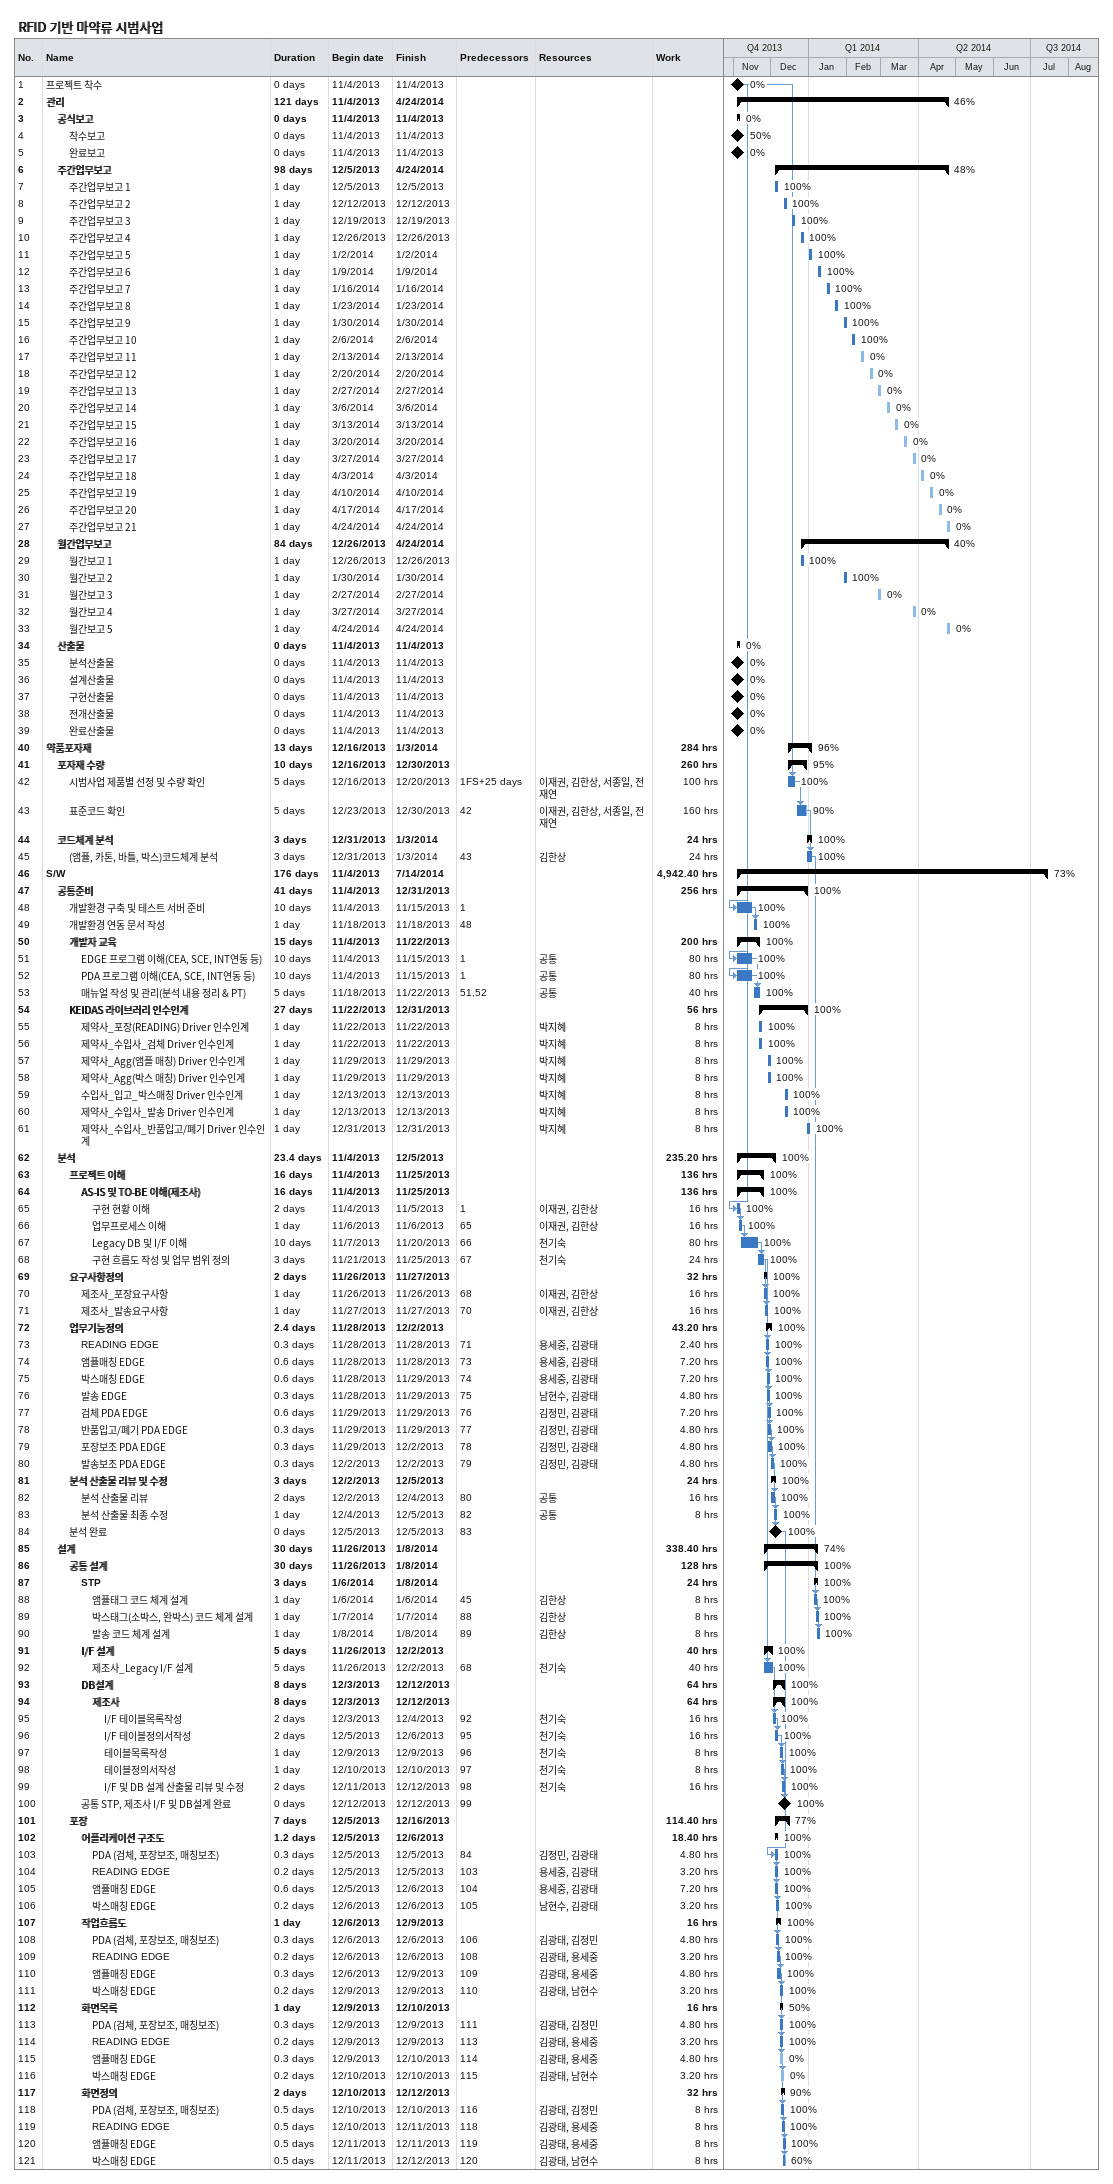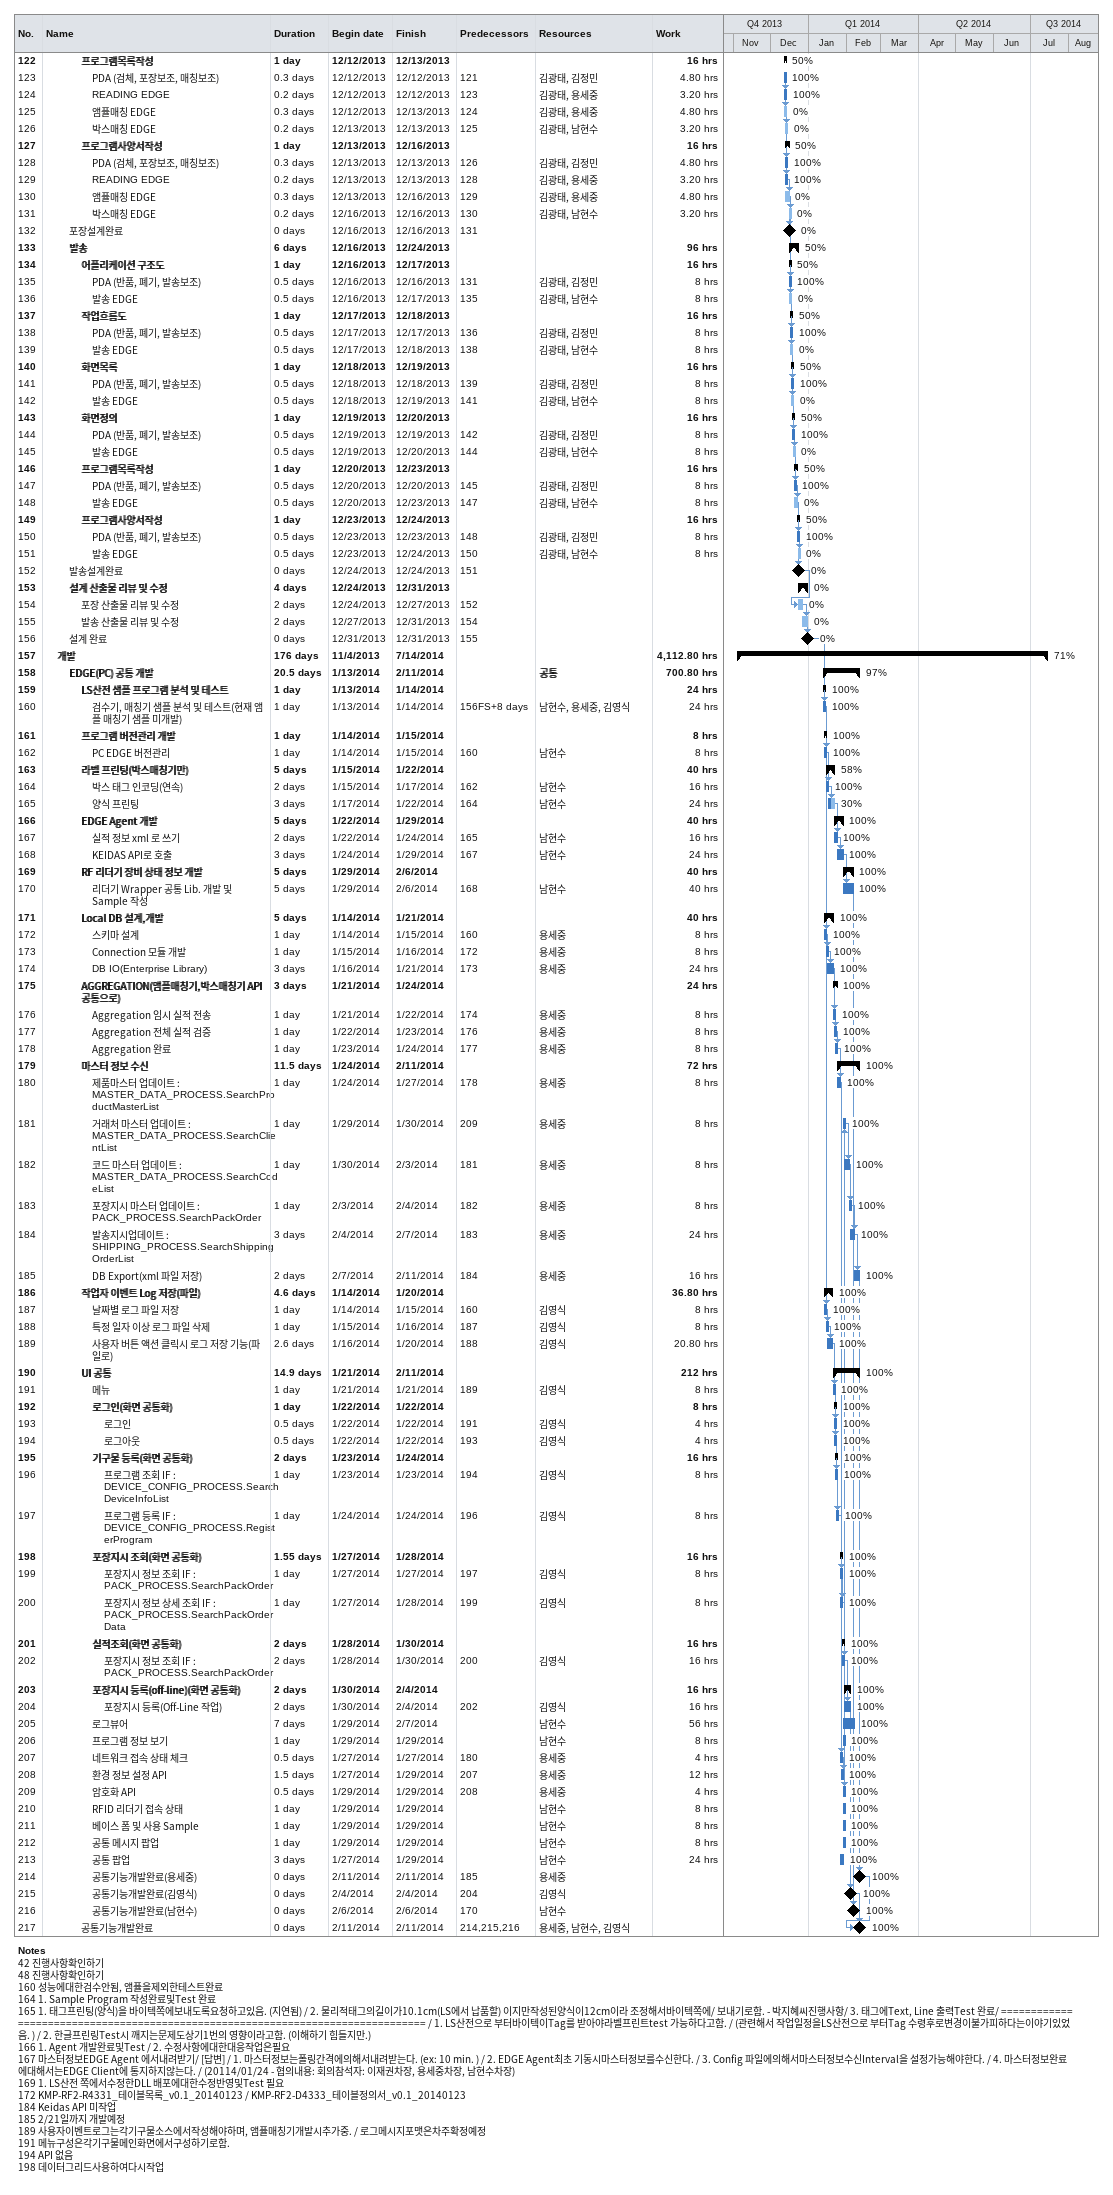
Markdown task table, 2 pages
RFID 기반 마약류 시범사업

| ID | Level | Task | Duration | Start | Finish | Predecessors | Resources | % complete | Work (h) |
|---|---|---|---|---|---|---|---|---|---|
| 1 | 1 | 프로젝트 착수 | 0d | 2013-11-04 | 2013-11-04 |  |  | 0 |  |
| 2 | 1 | **관리** | 121d | 2013-11-04 | 2014-04-24 |  |  | 46 |  |
| 3 | 2 | **공식보고** | 0d | 2013-11-04 | 2013-11-04 |  |  | 0 |  |
| 4 | 3 | 착수보고 | 0d | 2013-11-04 | 2013-11-04 |  |  | 50 |  |
| 5 | 3 | 완료보고 | 0d | 2013-11-04 | 2013-11-04 |  |  | 0 |  |
| 6 | 2 | **주간업무보고** | 98d | 2013-12-05 | 2014-04-24 |  |  | 48 |  |
| 7 | 3 | 주간업무보고 1 | 1d | 2013-12-05 | 2013-12-05 |  |  | 100 |  |
| 8 | 3 | 주간업무보고 2 | 1d | 2013-12-12 | 2013-12-12 |  |  | 100 |  |
| 9 | 3 | 주간업무보고 3 | 1d | 2013-12-19 | 2013-12-19 |  |  | 100 |  |
| 10 | 3 | 주간업무보고 4 | 1d | 2013-12-26 | 2013-12-26 |  |  | 100 |  |
| 11 | 3 | 주간업무보고 5 | 1d | 2014-01-02 | 2014-01-02 |  |  | 100 |  |
| 12 | 3 | 주간업무보고 6 | 1d | 2014-01-09 | 2014-01-09 |  |  | 100 |  |
| 13 | 3 | 주간업무보고 7 | 1d | 2014-01-16 | 2014-01-16 |  |  | 100 |  |
| 14 | 3 | 주간업무보고 8 | 1d | 2014-01-23 | 2014-01-23 |  |  | 100 |  |
| 15 | 3 | 주간업무보고 9 | 1d | 2014-01-30 | 2014-01-30 |  |  | 100 |  |
| 16 | 3 | 주간업무보고 10 | 1d | 2014-02-06 | 2014-02-06 |  |  | 100 |  |
| 17 | 3 | 주간업무보고 11 | 1d | 2014-02-13 | 2014-02-13 |  |  | 0 |  |
| 18 | 3 | 주간업무보고 12 | 1d | 2014-02-20 | 2014-02-20 |  |  | 0 |  |
| 19 | 3 | 주간업무보고 13 | 1d | 2014-02-27 | 2014-02-27 |  |  | 0 |  |
| 20 | 3 | 주간업무보고 14 | 1d | 2014-03-06 | 2014-03-06 |  |  | 0 |  |
| 21 | 3 | 주간업무보고 15 | 1d | 2014-03-13 | 2014-03-13 |  |  | 0 |  |
| 22 | 3 | 주간업무보고 16 | 1d | 2014-03-20 | 2014-03-20 |  |  | 0 |  |
| 23 | 3 | 주간업무보고 17 | 1d | 2014-03-27 | 2014-03-27 |  |  | 0 |  |
| 24 | 3 | 주간업무보고 18 | 1d | 2014-04-03 | 2014-04-03 |  |  | 0 |  |
| 25 | 3 | 주간업무보고 19 | 1d | 2014-04-10 | 2014-04-10 |  |  | 0 |  |
| 26 | 3 | 주간업무보고 20 | 1d | 2014-04-17 | 2014-04-17 |  |  | 0 |  |
| 27 | 3 | 주간업무보고 21 | 1d | 2014-04-24 | 2014-04-24 |  |  | 0 |  |
| 28 | 2 | **월간업무보고** | 84d | 2013-12-26 | 2014-04-24 |  |  | 40 |  |
| 29 | 3 | 월간보고 1 | 1d | 2013-12-26 | 2013-12-26 |  |  | 100 |  |
| 30 | 3 | 월간보고 2 | 1d | 2014-01-30 | 2014-01-30 |  |  | 100 |  |
| 31 | 3 | 월간보고 3 | 1d | 2014-02-27 | 2014-02-27 |  |  | 0 |  |
| 32 | 3 | 월간보고 4 | 1d | 2014-03-27 | 2014-03-27 |  |  | 0 |  |
| 33 | 3 | 월간보고 5 | 1d | 2014-04-24 | 2014-04-24 |  |  | 0 |  |
| 34 | 2 | **산출물** | 0d | 2013-11-04 | 2013-11-04 |  |  | 0 |  |
| 35 | 3 | 분석산출물 | 0d | 2013-11-04 | 2013-11-04 |  |  | 0 |  |
| 36 | 3 | 설계산출물 | 0d | 2013-11-04 | 2013-11-04 |  |  | 0 |  |
| 37 | 3 | 구현산출물 | 0d | 2013-11-04 | 2013-11-04 |  |  | 0 |  |
| 38 | 3 | 전개산출물 | 0d | 2013-11-04 | 2013-11-04 |  |  | 0 |  |
| 39 | 3 | 완료산출물 | 0d | 2013-11-04 | 2013-11-04 |  |  | 0 |  |
| 40 | 1 | **약품포자재** | 13d | 2013-12-16 | 2014-01-03 |  |  | 96 | 284 |
| 41 | 2 | **포자재 수량** | 10d | 2013-12-16 | 2013-12-30 |  |  | 95 | 260 |
| 42 | 3 | 시범사업 제품별 선정 및 수량 확인 | 5d | 2013-12-16 | 2013-12-20 | 1FS+25d | 이재권, 김한상, 서종일, 전재연 | 100 | 100 |
| 43 | 3 | 표준코드 확인 | 5d | 2013-12-23 | 2013-12-30 | 42 | 이재권, 김한상, 서종일, 전재연 | 90 | 160 |
| 44 | 2 | **코드체계 분석** | 3d | 2013-12-31 | 2014-01-03 |  |  | 100 | 24 |
| 45 | 3 | (앰퓰, 카톤, 바틀, 박스)코드체계 분석 | 3d | 2013-12-31 | 2014-01-03 | 43 | 김한상 | 100 | 24 |
| 46 | 1 | **S/W** | 176d | 2013-11-04 | 2014-07-14 |  |  | 73 | 4942.40 |
| 47 | 2 | **공통준비** | 41d | 2013-11-04 | 2013-12-31 |  |  | 100 | 256 |
| 48 | 3 | 개발환경 구축 및 테스트 서버 준비 | 10d | 2013-11-04 | 2013-11-15 | 1 |  | 100 |  |
| 49 | 3 | 개발환경 연동 문서 작성 | 1d | 2013-11-18 | 2013-11-18 | 48 |  | 100 |  |
| 50 | 3 | **개발자 교육** | 15d | 2013-11-04 | 2013-11-22 |  |  | 100 | 200 |
| 51 | 4 | EDGE 프로그램 이해(CEA, SCE, INT연동 등) | 10d | 2013-11-04 | 2013-11-15 | 1 | 공통 | 100 | 80 |
| 52 | 4 | PDA 프로그램 이해(CEA, SCE, INT연동 등) | 10d | 2013-11-04 | 2013-11-15 | 1 | 공통 | 100 | 80 |
| 53 | 4 | 매뉴얼 작성 및 관리(분석 내용 정리 & PT) | 5d | 2013-11-18 | 2013-11-22 | 51, 52 | 공통 | 100 | 40 |
| 54 | 3 | **KEIDAS 라이브러리 인수인계** | 27d | 2013-11-22 | 2013-12-31 |  |  | 100 | 56 |
| 55 | 4 | 제약사_포장(READING) Driver 인수인계 | 1d | 2013-11-22 | 2013-11-22 |  | 박지혜 | 100 | 8 |
| 56 | 4 | 제약사_수입사_검체 Driver 인수인계 | 1d | 2013-11-22 | 2013-11-22 |  | 박지혜 | 100 | 8 |
| 57 | 4 | 제약사_Agg(앰플 매칭) Driver 인수인계 | 1d | 2013-11-29 | 2013-11-29 |  | 박지혜 | 100 | 8 |
| 58 | 4 | 제약사_Agg(박스 매칭) Driver 인수인계 | 1d | 2013-11-29 | 2013-11-29 |  | 박지혜 | 100 | 8 |
| 59 | 4 | 수입사_입고_박스매칭 Driver 인수인계 | 1d | 2013-12-13 | 2013-12-13 |  | 박지혜 | 100 | 8 |
| 60 | 4 | 제약사_수입사_발송 Driver 인수인계 | 1d | 2013-12-13 | 2013-12-13 |  | 박지혜 | 100 | 8 |
| 61 | 4 | 제약사_수입사_반품입고/폐기 Driver 인수인계 | 1d | 2013-12-31 | 2013-12-31 |  | 박지혜 | 100 | 8 |
| 62 | 2 | **분석** | 23.4d | 2013-11-04 | 2013-12-05 |  |  | 100 | 235.20 |
| 63 | 3 | **프로젝트 이해** | 16d | 2013-11-04 | 2013-11-25 |  |  | 100 | 136 |
| 64 | 4 | **AS-IS 및 TO-BE 이해(제조사)** | 16d | 2013-11-04 | 2013-11-25 |  |  | 100 | 136 |
| 65 | 5 | 구현 현황 이해 | 2d | 2013-11-04 | 2013-11-05 | 1 | 이재권, 김한상 | 100 | 16 |
| 66 | 5 | 업무프로세스 이해 | 1d | 2013-11-06 | 2013-11-06 | 65 | 이재권, 김한상 | 100 | 16 |
| 67 | 5 | Legacy DB 및 I/F 이해 | 10d | 2013-11-07 | 2013-11-20 | 66 | 천기숙 | 100 | 80 |
| 68 | 5 | 구현 흐름도 작성 및 업무 범위 정의 | 3d | 2013-11-21 | 2013-11-25 | 67 | 천기숙 | 100 | 24 |
| 69 | 3 | **요구사항정의** | 2d | 2013-11-26 | 2013-11-27 |  |  | 100 | 32 |
| 70 | 4 | 제조사_포장요구사항 | 1d | 2013-11-26 | 2013-11-26 | 68 | 이재권, 김한상 | 100 | 16 |
| 71 | 4 | 제조사_발송요구사항 | 1d | 2013-11-27 | 2013-11-27 | 70 | 이재권, 김한상 | 100 | 16 |
| 72 | 3 | **업무기능정의** | 2.4d | 2013-11-28 | 2013-12-02 |  |  | 100 | 43.20 |
| 73 | 4 | READING EDGE | 0.3d | 2013-11-28 | 2013-11-28 | 71 | 용세중, 김광태 | 100 | 2.40 |
| 74 | 4 | 앰퓰매칭 EDGE | 0.6d | 2013-11-28 | 2013-11-28 | 73 | 용세중, 김광태 | 100 | 7.20 |
| 75 | 4 | 박스매칭 EDGE | 0.6d | 2013-11-28 | 2013-11-29 | 74 | 용세중, 김광태 | 100 | 7.20 |
| 76 | 4 | 발송 EDGE | 0.3d | 2013-11-28 | 2013-11-29 | 75 | 남현수, 김광태 | 100 | 4.80 |
| 77 | 4 | 검체 PDA EDGE | 0.6d | 2013-11-29 | 2013-11-29 | 76 | 김정민, 김광태 | 100 | 7.20 |
| 78 | 4 | 반품입고/폐기 PDA EDGE | 0.3d | 2013-11-29 | 2013-11-29 | 77 | 김정민, 김광태 | 100 | 4.80 |
| 79 | 4 | 포장보조 PDA EDGE | 0.3d | 2013-11-29 | 2013-12-02 | 78 | 김정민, 김광태 | 100 | 4.80 |
| 80 | 4 | 발송보조 PDA EDGE | 0.3d | 2013-12-02 | 2013-12-02 | 79 | 김정민, 김광태 | 100 | 4.80 |
| 81 | 3 | **분석 산출물 리뷰 및 수정** | 3d | 2013-12-02 | 2013-12-05 |  |  | 100 | 24 |
| 82 | 4 | 분석 산출물 리뷰 | 2d | 2013-12-02 | 2013-12-04 | 80 | 공통 | 100 | 16 |
| 83 | 4 | 분석 산출물 최종 수정 | 1d | 2013-12-04 | 2013-12-05 | 82 | 공통 | 100 | 8 |
| 84 | 3 | 분석 완료 | 0d | 2013-12-05 | 2013-12-05 | 83 |  | 100 |  |
| 85 | 2 | **설계** | 30d | 2013-11-26 | 2014-01-08 |  |  | 74 | 338.40 |
| 86 | 3 | **공통 설계** | 30d | 2013-11-26 | 2014-01-08 |  |  | 100 | 128 |
| 87 | 4 | **STP** | 3d | 2014-01-06 | 2014-01-08 |  |  | 100 | 24 |
| 88 | 5 | 앰퓰태그 코드 체계 설계 | 1d | 2014-01-06 | 2014-01-06 | 45 | 김한상 | 100 | 8 |
| 89 | 5 | 박스태그(소박스, 완박스) 코드 체계 설계 | 1d | 2014-01-07 | 2014-01-07 | 88 | 김한상 | 100 | 8 |
| 90 | 5 | 발송 코드 체계 설계 | 1d | 2014-01-08 | 2014-01-08 | 89 | 김한상 | 100 | 8 |
| 91 | 4 | **I/F 설계** | 5d | 2013-11-26 | 2013-12-02 |  |  | 100 | 40 |
| 92 | 5 | 제조사_Legacy I/F 설계 | 5d | 2013-11-26 | 2013-12-02 | 68 | 천기숙 | 100 | 40 |
| 93 | 4 | **DB설계** | 8d | 2013-12-03 | 2013-12-12 |  |  | 100 | 64 |
| 94 | 5 | **제조사** | 8d | 2013-12-03 | 2013-12-12 |  |  | 100 | 64 |
| 95 | 6 | I/F 테이블목록작성 | 2d | 2013-12-03 | 2013-12-04 | 92 | 천기숙 | 100 | 16 |
| 96 | 6 | I/F 테이블정의서작성 | 2d | 2013-12-05 | 2013-12-06 | 95 | 천기숙 | 100 | 16 |
| 97 | 6 | 테이블목록작성 | 1d | 2013-12-09 | 2013-12-09 | 96 | 천기숙 | 100 | 8 |
| 98 | 6 | 테이블정의서작성 | 1d | 2013-12-10 | 2013-12-10 | 97 | 천기숙 | 100 | 8 |
| 99 | 6 | I/F 및 DB 설계 산출물 리뷰 및 수정 | 2d | 2013-12-11 | 2013-12-12 | 98 | 천기숙 | 100 | 16 |
| 100 | 4 | 공통 STP, 제조사 I/F 및 DB설계 완료 | 0d | 2013-12-12 | 2013-12-12 | 99 |  | 100 |  |
| 101 | 3 | **포장** | 7d | 2013-12-05 | 2013-12-16 |  |  | 77 | 114.40 |
| 102 | 4 | **어플리케이션 구조도** | 1.2d | 2013-12-05 | 2013-12-06 |  |  | 100 | 18.40 |
| 103 | 5 | PDA (검체, 포장보조, 매칭보조) | 0.3d | 2013-12-05 | 2013-12-05 | 84 | 김정민, 김광태 | 100 | 4.80 |
| 104 | 5 | READING EDGE | 0.2d | 2013-12-05 | 2013-12-05 | 103 | 용세중, 김광태 | 100 | 3.20 |
| 105 | 5 | 앰퓰매칭 EDGE | 0.6d | 2013-12-05 | 2013-12-06 | 104 | 용세중, 김광태 | 100 | 7.20 |
| 106 | 5 | 박스매칭 EDGE | 0.2d | 2013-12-06 | 2013-12-06 | 105 | 남현수, 김광태 | 100 | 3.20 |
| 107 | 4 | **작업흐름도** | 1d | 2013-12-06 | 2013-12-09 |  |  | 100 | 16 |
| 108 | 5 | PDA (검체, 포장보조, 매칭보조) | 0.3d | 2013-12-06 | 2013-12-06 | 106 | 김광태, 김정민 | 100 | 4.80 |
| 109 | 5 | READING EDGE | 0.2d | 2013-12-06 | 2013-12-06 | 108 | 김광태, 용세중 | 100 | 3.20 |
| 110 | 5 | 앰퓰매칭 EDGE | 0.3d | 2013-12-06 | 2013-12-09 | 109 | 김광태, 용세중 | 100 | 4.80 |
| 111 | 5 | 박스매칭 EDGE | 0.2d | 2013-12-09 | 2013-12-09 | 110 | 김광태, 남현수 | 100 | 3.20 |
| 112 | 4 | **화면목록** | 1d | 2013-12-09 | 2013-12-10 |  |  | 50 | 16 |
| 113 | 5 | PDA (검체, 포장보조, 매칭보조) | 0.3d | 2013-12-09 | 2013-12-09 | 111 | 김광태, 김정민 | 100 | 4.80 |
| 114 | 5 | READING EDGE | 0.2d | 2013-12-09 | 2013-12-09 | 113 | 김광태, 용세중 | 100 | 3.20 |
| 115 | 5 | 앰퓰매칭 EDGE | 0.3d | 2013-12-09 | 2013-12-10 | 114 | 김광태, 용세중 | 0 | 4.80 |
| 116 | 5 | 박스매칭 EDGE | 0.2d | 2013-12-10 | 2013-12-10 | 115 | 김광태, 남현수 | 0 | 3.20 |
| 117 | 4 | **화면정의** | 2d | 2013-12-10 | 2013-12-12 |  |  | 90 | 32 |
| 118 | 5 | PDA (검체, 포장보조, 매칭보조) | 0.5d | 2013-12-10 | 2013-12-10 | 116 | 김광태, 김정민 | 100 | 8 |
| 119 | 5 | READING EDGE | 0.5d | 2013-12-10 | 2013-12-11 | 118 | 김광태, 용세중 | 100 | 8 |
| 120 | 5 | 앰퓰매칭 EDGE | 0.5d | 2013-12-11 | 2013-12-11 | 119 | 김광태, 용세중 | 100 | 8 |
| 121 | 5 | 박스매칭 EDGE | 0.5d | 2013-12-11 | 2013-12-12 | 120 | 김광태, 남현수 | 60 | 8 |
| 122 | 4 | **프로그램목록작성** | 1d | 2013-12-12 | 2013-12-13 |  |  | 50 | 16 |
| 123 | 5 | PDA (검체, 포장보조, 매칭보조) | 0.3d | 2013-12-12 | 2013-12-12 | 121 | 김광태, 김정민 | 100 | 4.80 |
| 124 | 5 | READING EDGE | 0.2d | 2013-12-12 | 2013-12-12 | 123 | 김광태, 용세중 | 100 | 3.20 |
| 125 | 5 | 앰퓰매칭 EDGE | 0.3d | 2013-12-12 | 2013-12-13 | 124 | 김광태, 용세중 | 0 | 4.80 |
| 126 | 5 | 박스매칭 EDGE | 0.2d | 2013-12-13 | 2013-12-13 | 125 | 김광태, 남현수 | 0 | 3.20 |
| 127 | 4 | **프로그램사양서작성** | 1d | 2013-12-13 | 2013-12-16 |  |  | 50 | 16 |
| 128 | 5 | PDA (검체, 포장보조, 매칭보조) | 0.3d | 2013-12-13 | 2013-12-13 | 126 | 김광태, 김정민 | 100 | 4.80 |
| 129 | 5 | READING EDGE | 0.2d | 2013-12-13 | 2013-12-13 | 128 | 김광태, 용세중 | 100 | 3.20 |
| 130 | 5 | 앰퓰매칭 EDGE | 0.3d | 2013-12-13 | 2013-12-16 | 129 | 김광태, 용세중 | 0 | 4.80 |
| 131 | 5 | 박스매칭 EDGE | 0.2d | 2013-12-16 | 2013-12-16 | 130 | 김광태, 남현수 | 0 | 3.20 |
| 132 | 3 | 포장설계완료 | 0d | 2013-12-16 | 2013-12-16 | 131 |  | 0 |  |
| 133 | 3 | **발송** | 6d | 2013-12-16 | 2013-12-24 |  |  | 50 | 96 |
| 134 | 4 | **어플리케이션 구조도** | 1d | 2013-12-16 | 2013-12-17 |  |  | 50 | 16 |
| 135 | 5 | PDA (반품, 폐기, 발송보조) | 0.5d | 2013-12-16 | 2013-12-16 | 131 | 김광태, 김정민 | 100 | 8 |
| 136 | 5 | 발송 EDGE | 0.5d | 2013-12-16 | 2013-12-17 | 135 | 김광태, 남현수 | 0 | 8 |
| 137 | 4 | **작업흐름도** | 1d | 2013-12-17 | 2013-12-18 |  |  | 50 | 16 |
| 138 | 5 | PDA (반품, 폐기, 발송보조) | 0.5d | 2013-12-17 | 2013-12-17 | 136 | 김광태, 김정민 | 100 | 8 |
| 139 | 5 | 발송 EDGE | 0.5d | 2013-12-17 | 2013-12-18 | 138 | 김광태, 남현수 | 0 | 8 |
| 140 | 4 | **화면목록** | 1d | 2013-12-18 | 2013-12-19 |  |  | 50 | 16 |
| 141 | 5 | PDA (반품, 폐기, 발송보조) | 0.5d | 2013-12-18 | 2013-12-18 | 139 | 김광태, 김정민 | 100 | 8 |
| 142 | 5 | 발송 EDGE | 0.5d | 2013-12-18 | 2013-12-19 | 141 | 김광태, 남현수 | 0 | 8 |
| 143 | 4 | **화면정의** | 1d | 2013-12-19 | 2013-12-20 |  |  | 50 | 16 |
| 144 | 5 | PDA (반품, 폐기, 발송보조) | 0.5d | 2013-12-19 | 2013-12-19 | 142 | 김광태, 김정민 | 100 | 8 |
| 145 | 5 | 발송 EDGE | 0.5d | 2013-12-19 | 2013-12-20 | 144 | 김광태, 남현수 | 0 | 8 |
| 146 | 4 | **프로그램목록작성** | 1d | 2013-12-20 | 2013-12-23 |  |  | 50 | 16 |
| 147 | 5 | PDA (반품, 폐기, 발송보조) | 0.5d | 2013-12-20 | 2013-12-20 | 145 | 김광태, 김정민 | 100 | 8 |
| 148 | 5 | 발송 EDGE | 0.5d | 2013-12-20 | 2013-12-23 | 147 | 김광태, 남현수 | 0 | 8 |
| 149 | 4 | **프로그램사양서작성** | 1d | 2013-12-23 | 2013-12-24 |  |  | 50 | 16 |
| 150 | 5 | PDA (반품, 폐기, 발송보조) | 0.5d | 2013-12-23 | 2013-12-23 | 148 | 김광태, 김정민 | 100 | 8 |
| 151 | 5 | 발송 EDGE | 0.5d | 2013-12-23 | 2013-12-24 | 150 | 김광태, 남현수 | 0 | 8 |
| 152 | 3 | 발송설계완료 | 0d | 2013-12-24 | 2013-12-24 | 151 |  | 0 |  |
| 153 | 3 | **설계 산출물 리뷰 및 수정** | 4d | 2013-12-24 | 2013-12-31 |  |  | 0 |  |
| 154 | 4 | 포장 산출물 리뷰 및 수정 | 2d | 2013-12-24 | 2013-12-27 | 152 |  | 0 |  |
| 155 | 4 | 발송 산출물 리뷰 및 수정 | 2d | 2013-12-27 | 2013-12-31 | 154 |  | 0 |  |
| 156 | 3 | 설계 완료 | 0d | 2013-12-31 | 2013-12-31 | 155 |  | 0 |  |
| 157 | 2 | **개발** | 176d | 2013-11-04 | 2014-07-14 |  |  | 71 | 4112.80 |
| 158 | 3 | **EDGE(PC) 공통 개발** | 20.5d | 2014-01-13 | 2014-02-11 |  | 공통 | 97 | 700.80 |
| 159 | 4 | **LS산전 샘플 프로그램 분석 및 테스트** | 1d | 2014-01-13 | 2014-01-14 |  |  | 100 | 24 |
| 160 | 5 | 검수기, 매칭기 샘플 분석 및 테스트(현재 앰플 매칭기 샘플 미개발) | 1d | 2014-01-13 | 2014-01-14 | 156FS+8d | 남현수, 용세중, 김영식 | 100 | 24 |
| 161 | 4 | **프로그램 버전관리 개발** | 1d | 2014-01-14 | 2014-01-15 |  |  | 100 | 8 |
| 162 | 5 | PC EDGE 버전관리 | 1d | 2014-01-14 | 2014-01-15 | 160 | 남현수 | 100 | 8 |
| 163 | 4 | **라벨 프린팅(박스매칭기만)** | 5d | 2014-01-15 | 2014-01-22 |  |  | 58 | 40 |
| 164 | 5 | 박스 태그 인코딩(연속) | 2d | 2014-01-15 | 2014-01-17 | 162 | 남현수 | 100 | 16 |
| 165 | 5 | 양식 프린팅 | 3d | 2014-01-17 | 2014-01-22 | 164 | 남현수 | 30 | 24 |
| 166 | 4 | **EDGE Agent 개발** | 5d | 2014-01-22 | 2014-01-29 |  |  | 100 | 40 |
| 167 | 5 | 실적 정보 xml 로 쓰기 | 2d | 2014-01-22 | 2014-01-24 | 165 | 남현수 | 100 | 16 |
| 168 | 5 | KEIDAS API로 호출 | 3d | 2014-01-24 | 2014-01-29 | 167 | 남현수 | 100 | 24 |
| 169 | 4 | **RF 리더기 장비 상태 정보 개발** | 5d | 2014-01-29 | 2014-02-06 |  |  | 100 | 40 |
| 170 | 5 | 리더기 Wrapper 공통 Lib. 개발 및 Sample 작성 | 5d | 2014-01-29 | 2014-02-06 | 168 | 남현수 | 100 | 40 |
| 171 | 4 | **Local DB 설계,개발** | 5d | 2014-01-14 | 2014-01-21 |  |  | 100 | 40 |
| 172 | 5 | 스키마 설계 | 1d | 2014-01-14 | 2014-01-15 | 160 | 용세중 | 100 | 8 |
| 173 | 5 | Connection 모듈 개발 | 1d | 2014-01-15 | 2014-01-16 | 172 | 용세중 | 100 | 8 |
| 174 | 5 | DB IO(Enterprise Library) | 3d | 2014-01-16 | 2014-01-21 | 173 | 용세중 | 100 | 24 |
| 175 | 4 | **AGGREGATION(앰플매칭기,박스매칭기 API 공통으로)** | 3d | 2014-01-21 | 2014-01-24 |  |  | 100 | 24 |
| 176 | 5 | Aggregation 임시 실적 전송 | 1d | 2014-01-21 | 2014-01-22 | 174 | 용세중 | 100 | 8 |
| 177 | 5 | Aggregation 전체 실적 검증 | 1d | 2014-01-22 | 2014-01-23 | 176 | 용세중 | 100 | 8 |
| 178 | 5 | Aggregation 완료 | 1d | 2014-01-23 | 2014-01-24 | 177 | 용세중 | 100 | 8 |
| 179 | 4 | **마스터 정보 수신** | 11.5d | 2014-01-24 | 2014-02-11 |  |  | 100 | 72 |
| 180 | 5 | 제품마스터 업데이트 : MASTER_DATA_PROCESS.SearchProductMasterList | 1d | 2014-01-24 | 2014-01-27 | 178 | 용세중 | 100 | 8 |
| 181 | 5 | 거래처 마스터 업데이트 : MASTER_DATA_PROCESS.SearchClientList | 1d | 2014-01-29 | 2014-01-30 | 209 | 용세중 | 100 | 8 |
| 182 | 5 | 코드 마스터 업데이트 : MASTER_DATA_PROCESS.SearchCodeList | 1d | 2014-01-30 | 2014-02-03 | 181 | 용세중 | 100 | 8 |
| 183 | 5 | 포장지시 마스터 업데이트 : PACK_PROCESS.SearchPackOrder | 1d | 2014-02-03 | 2014-02-04 | 182 | 용세중 | 100 | 8 |
| 184 | 5 | 발송지시업데이트 : SHIPPING_PROCESS.SearchShippingOrderList | 3d | 2014-02-04 | 2014-02-07 | 183 | 용세중 | 100 | 24 |
| 185 | 5 | DB Export(xml 파일 저장) | 2d | 2014-02-07 | 2014-02-11 | 184 | 용세중 | 100 | 16 |
| 186 | 4 | **작업자 이벤트 Log 저장(파일)** | 4.6d | 2014-01-14 | 2014-01-20 |  |  | 100 | 36.80 |
| 187 | 5 | 날짜별 로그 파일 저장 | 1d | 2014-01-14 | 2014-01-15 | 160 | 김영식 | 100 | 8 |
| 188 | 5 | 특정 일자 이상 로그 파일 삭제 | 1d | 2014-01-15 | 2014-01-16 | 187 | 김영식 | 100 | 8 |
| 189 | 5 | 사용자 버튼 액션 클릭시 로그 저장 기능(파일로) | 2.6d | 2014-01-16 | 2014-01-20 | 188 | 김영식 | 100 | 20.80 |
| 190 | 4 | **UI 공통** | 14.9d | 2014-01-21 | 2014-02-11 |  |  | 100 | 212 |
| 191 | 5 | 메뉴 | 1d | 2014-01-21 | 2014-01-21 | 189 | 김영식 | 100 | 8 |
| 192 | 5 | **로그인(화면 공통화)** | 1d | 2014-01-22 | 2014-01-22 |  |  | 100 | 8 |
| 193 | 6 | 로그인 | 0.5d | 2014-01-22 | 2014-01-22 | 191 | 김영식 | 100 | 4 |
| 194 | 6 | 로그아웃 | 0.5d | 2014-01-22 | 2014-01-22 | 193 | 김영식 | 100 | 4 |
| 195 | 5 | **기구물 등록(화면 공통화)** | 2d | 2014-01-23 | 2014-01-24 |  |  | 100 | 16 |
| 196 | 6 | 프로그램 조회 IF : DEVICE_CONFIG_PROCESS.SearchDeviceInfoList | 1d | 2014-01-23 | 2014-01-23 | 194 | 김영식 | 100 | 8 |
| 197 | 6 | 프로그램 등록 IF : DEVICE_CONFIG_PROCESS.RegisterProgram | 1d | 2014-01-24 | 2014-01-24 | 196 | 김영식 | 100 | 8 |
| 198 | 5 | **포장지시 조회(화면 공통화)** | 1.55d | 2014-01-27 | 2014-01-28 |  |  | 100 | 16 |
| 199 | 6 | 포장지시 정보 조회 IF : PACK_PROCESS.SearchPackOrder | 1d | 2014-01-27 | 2014-01-27 | 197 | 김영식 | 100 | 8 |
| 200 | 6 | 포장지시 정보 상세 조회 IF : PACK_PROCESS.SearchPackOrderData | 1d | 2014-01-27 | 2014-01-28 | 199 | 김영식 | 100 | 8 |
| 201 | 5 | **실적조회(화면 공통화)** | 2d | 2014-01-28 | 2014-01-30 |  |  | 100 | 16 |
| 202 | 6 | 포장지시 정보 조회 IF : PACK_PROCESS.SearchPackOrder | 2d | 2014-01-28 | 2014-01-30 | 200 | 김영식 | 100 | 16 |
| 203 | 5 | **포장지시 등록(off-line)(화면 공통화)** | 2d | 2014-01-30 | 2014-02-04 |  |  | 100 | 16 |
| 204 | 6 | 포장지시 등록(Off-Line 작업) | 2d | 2014-01-30 | 2014-02-04 | 202 | 김영식 | 100 | 16 |
| 205 | 5 | 로그뷰어 | 7d | 2014-01-29 | 2014-02-07 |  | 남현수 | 100 | 56 |
| 206 | 5 | 프로그램 정보 보기 | 1d | 2014-01-29 | 2014-01-29 |  | 남현수 | 100 | 8 |
| 207 | 5 | 네트워크 접속 상태 체크 | 0.5d | 2014-01-27 | 2014-01-27 | 180 | 용세중 | 100 | 4 |
| 208 | 5 | 환경 정보 설정 API | 1.5d | 2014-01-27 | 2014-01-29 | 207 | 용세중 | 100 | 12 |
| 209 | 5 | 암호화 API | 0.5d | 2014-01-29 | 2014-01-29 | 208 | 용세중 | 100 | 4 |
| 210 | 5 | RFID 리더기 접속 상태 | 1d | 2014-01-29 | 2014-01-29 |  | 남현수 | 100 | 8 |
| 211 | 5 | 베이스 폼 및 사용 Sample | 1d | 2014-01-29 | 2014-01-29 |  | 남현수 | 100 | 8 |
| 212 | 5 | 공통 메시지 팝업 | 1d | 2014-01-29 | 2014-01-29 |  | 남현수 | 100 | 8 |
| 213 | 5 | 공통 팝업 | 3d | 2014-01-27 | 2014-01-29 |  | 남현수 | 100 | 24 |
| 214 | 5 | 공통기능개발완료(용세중) | 0d | 2014-02-11 | 2014-02-11 | 185 | 용세중 | 100 |  |
| 215 | 5 | 공통기능개발완료(김영식) | 0d | 2014-02-04 | 2014-02-04 | 204 | 김영식 | 100 |  |
| 216 | 5 | 공통기능개발완료(남현수) | 0d | 2014-02-06 | 2014-02-06 | 170 | 남현수 | 100 |  |
| 217 | 4 | 공통기능개발완료 | 0d | 2014-02-11 | 2014-02-11 | 214, 215, 216 | 용세중, 남현수, 김영식 | 100 |  |

Notes
- 42: 진행사항 확인하기
- 48: 진행사항 확인하기
- 160: 성능에 대한 검수 안됨, 앰퓰을 제외한 테스트 완료
- 164: 1. Sample Program 작성 완료 및 Test 완료
- 165: 1. 태그 프린팅(양식)을 바이텍 쪽에 보내도록 요청하고 있음. (지연됨) / 2. 물리적 태그의 길이가 10.1cm(LS에서 납품할) 이지만 작성된 양식이 12cm이라 조정해서 바이텍 쪽에 / 보내기로 함. - 박지혜씨 진행 사항/ 3. 태그에 Text, Line 출력 Test 완료 / ================================================================================ / 1. LS산전으로 부터 바이텍이 Tag를 받아야 라벨 프린트 test 가능하다고 함. / (관련해서 작업 일정을 LS산전으로 부터 Tag 수령 후로 변경이 불가피 하다는 이야기 있었음. ) / 2. 한글 프린링 Test시 깨지는 문제도 상기 1번의 영향이라고 함. (이해하기 힘들지만.)
- 166: 1. Agent 개발 완료 및 Test / 2. 수정 사항에 대한 대응 작업은 필요
- 167: 마스터정보 EDGE Agent 에서 내려받기 / [답변] / 1. 마스터 정보는 폴링 간격에 의해서 내려 받는다 . (ex: 10 min. ) / 2. EDGE Agent최초 기동 시 마스터 정보를 수신한다. / 3. Config 파일에 의해서 마스터 정보 수신 Interval을 설정 가능해야 한다. / 4. 마스터 정보 완료에 대해서는 EDGE Client에 통지 하지 않는다. / (20114/01/24 - 협의 내용 : 회의 참석자: 이 재권 차장, 용 세중 차장, 남현수 차장)
- 169: 1. LS산전 쪽에서 수정한 DLL 배포에 대한 수정 반영 및 Test 필요
- 172: KMP-RF2-R4331_테이블목록_v0.1_20140123 / KMP-RF2-D4333_테이블정의서_v0.1_20140123
- 184: Keidas API 미작업
- 185: 2/21일까지 개발 예정
- 189: 사용자 이벤트 로그는 각 기구물 소스에서 작성해야 하며, 앰퓰매칭기 개발 시 추가중. / 로그메시지 포맷은 차주 확정 예정
- 191: 메뉴 구성은 각 기구물 메인 화면에서 구성하기로 함.
- 194: API 없음
- 198: 데이터 그리드 사용하여 다시 작업
